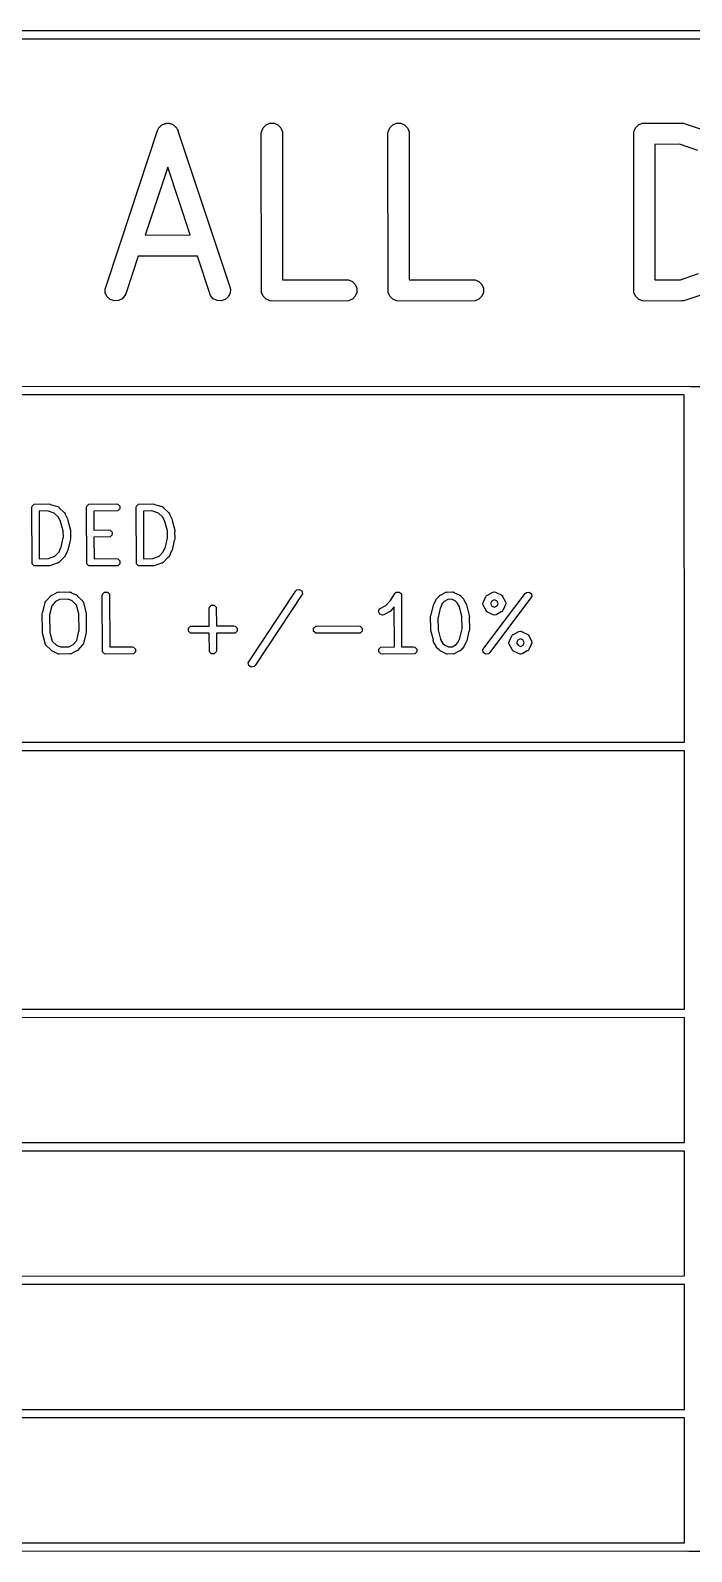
# Model space of a CAD drawing. Extents: x 138 to 258, y -115 to -93.
# Drawn here: x 204.81 to 214.27, y -114.59 to -92.88 of the extents above; entities that cross this region are included whole.
import ezdxf

# ---------------------------------------------------------------- set-up
doc = ezdxf.new("R2010")
doc.units = 0
doc.layers.add('BLACK', color=7, linetype='CONTINUOUS')

msp = doc.modelspace()

# ---------------------------------------------------------------- linework, layer by layer
at = {"layer": 'BLACK', "linetype": 'CONTINUOUS'}
for p, q in [((164.0343, -92.879934), (258.0386, -92.8751)), ((257.975155, -92.99727), (164.117349, -93.002096)), ((206.657123, -94.257565), (206.671557, -94.245046)), ((206.671557, -94.245046), (206.684079, -94.230609)), ((206.684079, -94.230609), (206.693819, -94.225738)), ((206.693819, -94.225738), (206.702045, -94.218605)), ((206.702045, -94.218605), (206.720172, -94.212562)), ((206.720172, -94.212562), (206.737265, -94.204016)), ((206.737265, -94.204016), (206.748124, -94.203244)), ((206.748124, -94.203244), (206.758457, -94.1998)), ((206.758457, -94.1998), (206.777522, -94.201155)), ((206.777522, -94.201155), (206.796579, -94.199801)), ((206.796579, -94.199801), (206.806907, -94.203243)), ((206.806907, -94.203243), (206.817771, -94.204016)), ((206.817771, -94.204016), (206.834865, -94.212563)), ((206.834865, -94.212563), (206.852991, -94.218605)), ((206.852991, -94.218605), (206.861215, -94.225738)), ((206.861215, -94.225738), (206.870957, -94.230609)), ((206.870957, -94.230609), (206.883479, -94.245047)), ((206.883479, -94.245047), (206.897913, -94.257566)), ((208.140936, -94.266335), (208.182983, -94.224288)), ((208.182983, -94.224288), (208.23792, -94.201532)), ((208.23792, -94.201532), (208.297384, -94.201532)), ((208.297384, -94.201532), (208.352321, -94.224288)), ((208.352321, -94.224288), (208.394368, -94.266335)), ((209.950384, -94.266335), (209.992431, -94.224288)), ((209.992431, -94.224288), (210.047368, -94.201532)), ((210.047368, -94.201532), (210.106832, -94.201532)), ((210.106832, -94.201532), (210.161769, -94.224288)), ((210.161769, -94.224288), (210.203816, -94.266335)), ((213.462842, -94.266335), (213.504889, -94.224288)), ((213.504889, -94.224288), (213.559826, -94.201532)), ((213.559826, -94.201532), (214.121748, -94.198604)), ((214.121748, -94.198604), (214.136791, -94.200085)), ((214.136791, -94.200085), (214.140809, -94.1998)), ((214.140809, -94.1998), (214.143822, -94.200777)), ((214.143822, -94.200777), (214.15148, -94.201532)), ((214.15148, -94.201532), (214.170761, -94.209518)), ((214.170761, -94.209518), (214.489256, -94.312862)), ((206.100591, -95.90641), (206.632939, -94.302811)), ((206.632939, -94.302811), (206.645118, -94.275531)), ((206.645118, -94.275531), (206.652253, -94.267303)), ((206.652253, -94.267303), (206.657123, -94.257565)), ((206.897913, -94.257566), (206.902782, -94.267304)), ((206.902782, -94.267304), (206.909917, -94.275531)), ((206.909917, -94.275531), (206.916034, -94.293807)), ((206.916034, -94.293807), (206.924506, -94.310751)), ((206.924506, -94.310751), (206.925261, -94.321375)), ((206.925261, -94.321375), (207.667164, -96.538011)), ((208.115252, -94.351004), (208.11818, -94.321272)), ((208.11818, -96.615936), (208.115252, -94.351004)), ((208.11818, -94.321272), (208.140936, -94.266335)), ((208.394368, -94.266335), (208.417124, -94.321272)), ((208.417124, -94.321272), (208.419858, -96.436245)), ((209.9247, -94.351004), (209.927628, -94.321272)), ((209.927628, -96.615936), (209.9247, -94.351004)), ((209.927628, -94.321272), (209.950384, -94.266335)), ((210.203816, -94.266335), (210.226572, -94.321272)), ((210.226572, -94.321272), (210.229306, -96.436245)), ((213.437158, -94.351004), (213.440086, -94.321272)), ((213.440086, -96.615936), (213.437158, -94.351004)), ((213.440086, -94.321272), (213.462842, -94.266335)), ((214.089627, -94.500798), (213.739264, -94.502623)), ((213.739264, -94.502623), (213.741763, -96.435783)), ((214.355579, -94.587093), (214.089627, -94.500798)), ((206.77658, -94.828364), (206.454868, -95.797462)), ((207.100357, -95.795735), (206.77658, -94.828364)), ((205.881248, -96.567143), (206.095856, -95.920675)), ((206.095856, -95.917843), (206.100591, -95.90641)), ((206.095856, -95.920675), (206.095856, -95.917843)), ((206.454868, -95.797462), (207.100357, -95.795735)), ((206.35454, -96.099682), (206.177031, -96.634397)), ((207.201329, -96.097416), (206.35454, -96.099682)), ((207.390186, -96.661678), (207.201329, -96.097416)), ((214.10445, -96.433894), (214.363243, -96.345326)), ((205.885464, -96.626457), (205.881248, -96.567143)), ((205.912057, -96.679643), (205.885464, -96.626457)), ((206.177031, -96.634397), (206.164852, -96.661677)), ((207.669573, -96.626457), (207.64298, -96.679643)), ((207.667164, -96.538011), (207.673789, -96.567143)), ((207.673789, -96.567143), (207.669573, -96.626457)), ((208.140936, -96.670873), (208.11818, -96.615936)), ((208.419858, -96.436245), (209.332033, -96.433804)), ((209.332033, -96.433804), (209.361765, -96.436732)), ((209.361765, -96.436732), (209.416702, -96.459488)), ((209.416702, -96.459488), (209.458749, -96.501535)), ((209.458749, -96.501535), (209.481505, -96.556472)), ((209.481505, -96.615936), (209.458749, -96.670873)), ((209.481505, -96.556472), (209.481505, -96.615936)), ((209.950384, -96.670873), (209.927628, -96.615936)), ((210.229306, -96.436245), (211.141481, -96.433804)), ((211.141481, -96.433804), (211.171213, -96.436732)), ((211.171213, -96.436732), (211.22615, -96.459488)), ((211.22615, -96.459488), (211.268197, -96.501535)), ((211.268197, -96.501535), (211.290953, -96.556472)), ((211.290953, -96.615936), (211.268197, -96.670873)), ((211.290953, -96.556472), (211.290953, -96.615936)), ((213.462842, -96.670873), (213.440086, -96.615936)), ((213.741763, -96.435783), (214.10445, -96.433894)), ((214.466652, -96.629238), (214.169941, -96.730783)), ((205.956979, -96.718604), (205.912057, -96.679643)), ((206.013391, -96.737408), (205.956979, -96.718604)), ((206.072705, -96.733192), (206.013391, -96.737408)), ((206.125891, -96.706599), (206.072705, -96.733192)), ((206.164852, -96.661677), (206.125891, -96.706599)), ((207.429146, -96.706599), (207.390186, -96.661678)), ((207.482332, -96.733192), (207.429146, -96.706599)), ((207.541646, -96.737408), (207.482332, -96.733192)), ((207.598059, -96.718604), (207.541646, -96.737408)), ((207.64298, -96.679643), (207.598059, -96.718604)), ((208.182983, -96.71292), (208.140936, -96.670873)), ((208.23792, -96.735676), (208.182983, -96.71292)), ((208.267652, -96.738604), (208.23792, -96.735676)), ((209.361765, -96.735676), (208.267652, -96.738604)), ((209.416702, -96.71292), (209.361765, -96.735676)), ((209.458749, -96.670873), (209.416702, -96.71292)), ((209.992431, -96.71292), (209.950384, -96.670873)), ((210.047368, -96.735676), (209.992431, -96.71292)), ((210.0771, -96.738604), (210.047368, -96.735676)), ((211.171213, -96.735676), (210.0771, -96.738604)), ((211.22615, -96.71292), (211.171213, -96.735676)), ((211.268197, -96.670873), (211.22615, -96.71292)), ((213.504889, -96.71292), (213.462842, -96.670873)), ((213.559826, -96.735676), (213.504889, -96.71292)), ((213.589558, -96.738604), (213.559826, -96.735676)), ((214.118835, -96.735846), (213.589558, -96.738604)), ((214.140809, -96.737408), (214.118835, -96.735846)), ((214.148353, -96.735692), (214.140809, -96.737408)), ((214.15148, -96.735676), (214.148353, -96.735692)), ((214.155198, -96.734135), (214.15148, -96.735676)), ((214.169941, -96.730783), (214.155198, -96.734135)), ((192.022846, -97.959923), (214.2236, -97.9551)), ((214.160117, -98.077285), (192.057291, -98.082087)), ((214.161567, -103.037771), (214.160117, -98.077285)), ((214.2236, -97.9551), (214.247846, -97.959923)), ((214.247846, -97.959923), (236.4486, -97.9551)), ((204.835668, -99.6855), (204.839728, -99.665088)), ((204.839728, -99.665088), (204.868596, -99.63622)), ((204.868596, -99.63622), (205.075275, -99.63216)), ((205.075275, -99.63216), (205.095687, -99.63622)), ((205.095687, -99.63622), (205.100488, -99.641021)), ((205.100488, -99.641021), (205.203902, -99.67215)), ((205.203902, -99.67215), (205.206223, -99.673473)), ((205.206223, -99.673473), (205.207448, -99.673473)), ((205.207448, -99.673473), (205.209348, -99.675254)), ((205.209348, -99.675254), (205.221983, -99.682457)), ((205.617988, -99.6855), (205.622048, -99.665088)), ((205.622048, -99.665088), (205.650916, -99.63622)), ((205.650916, -99.63622), (206.043862, -99.63216)), ((206.043862, -99.63216), (206.064274, -99.63622)), ((206.064274, -99.63622), (206.093142, -99.665088)), ((206.093142, -99.665088), (206.093142, -99.705912)), ((206.325801, -99.6855), (206.329861, -99.665088)), ((206.329861, -99.665088), (206.358729, -99.63622)), ((206.358729, -99.63622), (206.565408, -99.63216)), ((206.565408, -99.63216), (206.58582, -99.63622)), ((206.58582, -99.63622), (206.590621, -99.641021)), ((206.590621, -99.641021), (206.694035, -99.67215)), ((206.694035, -99.67215), (206.696356, -99.673473)), ((206.696356, -99.673473), (206.697581, -99.673473)), ((206.697581, -99.673473), (206.699481, -99.675254)), ((206.699481, -99.675254), (206.712116, -99.682457)), ((204.839728, -100.488232), (204.835668, -99.6855)), ((205.057406, -99.735531), (204.938656, -99.737864)), ((204.938656, -99.737864), (204.942091, -100.417096)), ((205.058408, -99.736103), (205.057406, -99.735531)), ((205.154028, -99.764885), (205.058408, -99.736103)), ((205.213772, -99.820894), (205.154028, -99.764885)), ((205.213833, -99.821114), (205.213772, -99.820894)), ((205.246877, -99.881205), (205.213833, -99.821114)), ((205.221983, -99.682457), (205.226352, -99.691195)), ((205.226352, -99.691195), (205.299259, -99.759543)), ((205.247048, -99.884704), (205.246877, -99.881205)), ((205.283443, -100.017083), (205.247048, -99.884704)), ((205.299259, -99.759543), (205.310822, -99.776847)), ((205.310822, -99.776847), (205.310822, -99.783025)), ((205.310822, -99.783025), (205.346504, -99.847913)), ((205.346504, -99.847913), (205.352001, -99.867986)), ((205.352001, -99.867986), (205.350544, -99.872354)), ((205.350544, -99.872354), (205.387795, -100.007843)), ((205.622048, -100.488232), (205.617988, -99.6855)), ((206.064274, -99.73478), (205.720978, -99.738327)), ((205.720978, -99.738327), (205.72234, -100.007721)), ((206.093142, -99.705912), (206.064274, -99.73478)), ((206.329861, -100.488232), (206.325801, -99.6855)), ((206.547539, -99.735531), (206.428789, -99.737864)), ((206.428789, -99.737864), (206.432224, -100.417096)), ((206.548541, -99.736103), (206.547539, -99.735531)), ((206.644161, -99.764885), (206.548541, -99.736103)), ((206.703905, -99.820894), (206.644161, -99.764885)), ((206.703966, -99.821114), (206.703905, -99.820894)), ((206.73701, -99.881205), (206.703966, -99.821114)), ((206.712116, -99.682457), (206.716485, -99.691195)), ((206.716485, -99.691195), (206.789392, -99.759543)), ((206.737181, -99.884704), (206.73701, -99.881205)), ((206.773576, -100.017083), (206.737181, -99.884704)), ((206.789392, -99.759543), (206.800955, -99.776847)), ((206.800955, -99.776847), (206.800955, -99.783025)), ((206.800955, -99.783025), (206.836637, -99.847913)), ((206.836637, -99.847913), (206.842134, -99.867986)), ((206.842134, -99.867986), (206.840677, -99.872354)), ((206.840677, -99.872354), (206.877928, -100.007843)), ((205.282708, -100.02078), (205.283443, -100.017083)), ((205.285655, -100.116735), (205.282708, -100.02078)), ((205.388807, -100.02863), (205.386323, -100.032769)), ((205.386323, -100.032769), (205.389388, -100.13254)), ((205.387795, -100.007843), (205.388807, -100.02863)), ((205.72234, -100.007721), (205.932102, -100.004693)), ((205.952514, -100.107313), (205.722861, -100.110628)), ((205.722861, -100.110628), (205.724414, -100.41778)), ((205.932102, -100.004693), (205.952514, -100.008753)), ((205.952514, -100.008753), (205.981382, -100.037621)), ((205.981382, -100.078445), (205.952514, -100.107313)), ((205.981382, -100.037621), (205.981382, -100.078445)), ((206.772841, -100.02078), (206.773576, -100.017083)), ((206.775788, -100.116735), (206.772841, -100.02078)), ((206.87894, -100.02863), (206.876456, -100.032769)), ((206.876456, -100.032769), (206.879521, -100.13254)), ((206.877928, -100.007843), (206.87894, -100.02863)), ((205.163907, -100.382256), (205.223535, -100.318651)), ((205.223535, -100.318651), (205.251086, -100.257699)), ((205.251086, -100.257699), (205.254037, -100.253895)), ((205.254037, -100.253895), (205.284301, -100.119603)), ((205.284301, -100.119603), (205.285655, -100.116735)), ((205.338502, -100.315198), (205.310822, -100.376438)), ((205.341653, -100.313308), (205.338502, -100.315198)), ((205.350542, -100.29449), (205.341653, -100.313308)), ((205.381597, -100.156682), (205.350542, -100.29449)), ((205.385328, -100.152952), (205.381597, -100.156682)), ((205.389388, -100.13254), (205.385328, -100.152952)), ((206.65404, -100.382256), (206.713668, -100.318651)), ((206.713668, -100.318651), (206.741219, -100.257699)), ((206.741219, -100.257699), (206.74417, -100.253895)), ((206.74417, -100.253895), (206.774434, -100.119603)), ((206.774434, -100.119603), (206.775788, -100.116735)), ((206.828635, -100.315198), (206.800955, -100.376438)), ((206.831786, -100.313308), (206.828635, -100.315198)), ((206.840675, -100.29449), (206.831786, -100.313308)), ((206.87173, -100.156682), (206.840675, -100.29449)), ((206.875461, -100.152952), (206.87173, -100.156682)), ((206.879521, -100.13254), (206.875461, -100.152952)), ((204.868596, -100.5171), (204.839728, -100.488232)), ((204.889008, -100.52116), (204.868596, -100.5171)), ((205.064853, -100.517705), (204.889008, -100.52116)), ((204.942091, -100.417096), (205.075275, -100.41448)), ((205.071494, -100.521026), (205.064853, -100.517705)), ((205.092142, -100.518423), (205.071494, -100.521026)), ((205.075275, -100.41448), (205.075704, -100.414565)), ((205.075704, -100.414565), (205.163907, -100.382256)), ((205.197456, -100.479847), (205.092142, -100.518423)), ((205.207448, -100.479847), (205.197456, -100.479847)), ((205.219569, -100.471747), (205.207448, -100.479847)), ((205.221983, -100.470863), (205.219569, -100.471747)), ((205.22253, -100.469768), (205.221983, -100.470863)), ((205.224752, -100.468284), (205.22253, -100.469768)), ((205.290223, -100.398445), (205.224752, -100.468284)), ((205.296491, -100.396356), (205.290223, -100.398445)), ((205.309251, -100.379914), (205.296491, -100.396356)), ((205.310791, -100.376505), (205.309251, -100.379914)), ((205.310822, -100.376473), (205.310791, -100.376505)), ((205.310822, -100.376438), (205.310822, -100.376473)), ((205.650916, -100.5171), (205.622048, -100.488232)), ((205.671328, -100.52116), (205.650916, -100.5171)), ((206.064274, -100.5171), (205.671328, -100.52116)), ((205.724414, -100.41778), (206.043862, -100.41448)), ((206.043862, -100.41448), (206.064274, -100.41854)), ((206.064274, -100.41854), (206.093142, -100.447408)), ((206.093142, -100.488232), (206.064274, -100.5171)), ((206.093142, -100.447408), (206.093142, -100.488232)), ((206.358729, -100.5171), (206.329861, -100.488232)), ((206.379141, -100.52116), (206.358729, -100.5171)), ((206.554986, -100.517705), (206.379141, -100.52116)), ((206.432224, -100.417096), (206.565408, -100.41448)), ((206.561627, -100.521026), (206.554986, -100.517705)), ((206.582275, -100.518423), (206.561627, -100.521026)), ((206.565408, -100.41448), (206.565837, -100.414565)), ((206.565837, -100.414565), (206.65404, -100.382256)), ((206.687589, -100.479847), (206.582275, -100.518423)), ((206.697581, -100.479847), (206.687589, -100.479847)), ((206.709702, -100.471747), (206.697581, -100.479847)), ((206.712116, -100.470863), (206.709702, -100.471747)), ((206.712663, -100.469768), (206.712116, -100.470863)), ((206.714885, -100.468284), (206.712663, -100.469768)), ((206.780356, -100.398445), (206.714885, -100.468284)), ((206.786624, -100.396356), (206.780356, -100.398445)), ((206.799384, -100.379914), (206.786624, -100.396356)), ((206.800924, -100.376505), (206.799384, -100.379914)), ((206.800955, -100.376473), (206.800924, -100.376505)), ((206.800955, -100.376438), (206.800955, -100.376473)), ((205.042039, -101.019221), (205.112064, -100.944527)), ((205.112064, -100.944527), (205.129368, -100.932964)), ((205.129368, -100.932964), (205.135546, -100.932964)), ((205.135546, -100.932964), (205.200434, -100.897282)), ((205.200434, -100.897282), (205.20301, -100.896576)), ((205.20301, -100.896576), (205.203876, -100.895711)), ((205.203876, -100.895711), (205.20639, -100.89565)), ((205.20639, -100.89565), (205.220507, -100.891785)), ((205.220507, -100.891785), (205.230378, -100.895075)), ((205.230378, -100.895075), (205.373301, -100.891651)), ((205.373301, -100.891651), (205.37592, -100.892172)), ((205.37592, -100.892172), (205.377082, -100.891785)), ((205.377082, -100.891785), (205.379523, -100.892888)), ((205.379523, -100.892888), (205.393713, -100.895711)), ((205.393713, -100.895711), (205.400266, -100.902264)), ((205.400266, -100.902264), (205.468186, -100.932964)), ((205.468186, -100.932964), (205.468221, -100.932964)), ((205.468221, -100.932964), (205.468253, -100.932994)), ((205.468253, -100.932994), (205.471662, -100.934535)), ((205.471662, -100.934535), (205.488103, -100.947295)), ((205.488103, -100.947295), (205.490191, -100.953561)), ((205.490191, -100.953561), (205.560031, -101.019034)), ((205.841507, -100.944991), (205.845567, -100.924579)), ((205.845567, -101.747723), (205.841507, -100.944991)), ((205.845567, -100.924579), (205.874435, -100.895711)), ((205.874435, -100.895711), (205.915259, -100.895711)), ((205.915259, -100.895711), (205.944127, -100.924579)), ((205.944127, -100.924579), (205.947933, -101.677271)), ((207.928708, -101.903226), (208.607212, -100.87815)), ((208.70392, -100.91809), (208.025416, -101.943166)), ((208.607212, -100.87815), (208.621913, -100.863419)), ((208.621913, -100.863419), (208.661946, -100.855412)), ((208.661946, -100.855412), (208.695913, -100.878057)), ((208.695913, -100.878057), (208.70392, -100.91809)), ((209.95951, -101.016018), (210.02284, -100.915403)), ((210.02284, -100.915403), (210.03754, -100.900671)), ((210.03754, -100.900671), (210.042926, -100.899593)), ((210.042926, -100.899593), (210.046809, -100.895711)), ((210.046809, -100.895711), (210.062342, -100.895711)), ((210.062342, -100.895711), (210.077573, -100.892665)), ((210.077573, -100.892665), (210.082142, -100.895711)), ((210.082142, -100.895711), (210.087633, -100.895711)), ((210.087633, -100.895711), (210.098614, -100.906692)), ((210.098614, -100.906692), (210.111541, -100.91531)), ((210.111541, -100.91531), (210.112618, -100.920696)), ((210.112618, -100.920696), (210.116501, -100.924579)), ((210.116501, -100.924579), (210.116581, -100.940514)), ((210.116581, -100.940514), (210.119547, -100.955343)), ((210.119547, -100.955343), (210.116679, -100.959898)), ((210.116679, -100.959898), (210.120298, -101.675451)), ((210.615567, -100.995643), (210.628327, -100.979202)), ((210.628327, -100.979202), (210.633255, -100.977559)), ((210.633255, -100.977559), (210.660171, -100.947477)), ((210.660171, -100.947477), (210.660232, -100.947295)), ((210.660232, -100.947295), (210.660433, -100.947184)), ((210.660433, -100.947184), (210.66281, -100.944528)), ((210.66281, -100.944528), (210.680114, -100.932965)), ((210.680114, -100.932965), (210.686291, -100.932964)), ((210.686291, -100.932964), (210.751181, -100.897282)), ((210.751181, -100.897282), (210.753757, -100.896576)), ((210.753757, -100.896576), (210.754623, -100.895711)), ((210.754623, -100.895711), (210.757342, -100.895594)), ((210.757342, -100.895594), (210.771254, -100.891785)), ((210.771254, -100.891785), (210.7798, -100.894634)), ((210.7798, -100.894634), (210.849541, -100.891651)), ((210.849541, -100.891651), (210.85216, -100.892172)), ((210.85216, -100.892172), (210.853322, -100.891785)), ((210.853322, -100.891785), (210.855763, -100.892888)), ((210.855763, -100.892888), (210.869953, -100.895711)), ((210.869953, -100.895711), (210.876506, -100.902264)), ((210.876506, -100.902264), (210.944428, -100.932964)), ((210.944428, -100.932964), (210.944461, -100.932965)), ((210.944461, -100.932965), (210.944494, -100.932994)), ((210.944494, -100.932994), (210.947902, -100.934535)), ((210.947902, -100.934535), (210.964343, -100.947295)), ((210.964343, -100.947295), (210.965986, -100.952225)), ((210.965986, -100.952225), (210.996068, -100.979141)), ((210.996068, -100.979141), (210.996249, -100.979202)), ((210.996249, -100.979202), (210.996358, -100.979401)), ((210.996358, -100.979401), (210.999018, -100.981781)), ((210.999018, -100.981781), (211.010581, -100.999086)), ((211.282266, -101.713682), (211.88746, -100.912665)), ((211.29506, -101.021041), (211.323379, -100.95839)), ((211.323379, -100.95839), (211.32989, -100.95)), ((211.32989, -100.95), (211.330792, -100.947295)), ((211.330792, -100.947295), (211.332881, -100.946145)), ((211.332881, -100.946145), (211.336139, -100.941949)), ((211.336139, -100.941949), (211.347248, -100.938245)), ((211.347248, -100.938245), (211.421741, -100.897282)), ((211.981457, -100.95862), (211.376263, -101.759637)), ((211.421741, -100.897282), (211.441814, -100.891785)), ((211.441814, -100.891785), (211.445594, -100.893045)), ((211.445594, -100.893045), (211.449376, -100.891785)), ((211.449376, -100.891785), (211.470624, -100.901389)), ((211.470624, -100.901389), (211.480544, -100.904696)), ((211.480544, -100.904696), (211.481304, -100.906216)), ((211.481304, -100.906216), (211.543956, -100.934535)), ((211.543956, -100.934535), (211.552345, -100.941046)), ((211.552345, -100.941046), (211.555051, -100.941948)), ((211.555051, -100.941948), (211.5562, -100.944037)), ((211.5562, -100.944037), (211.560397, -100.947295)), ((211.560397, -100.947295), (211.5641, -100.958404)), ((211.5641, -100.958404), (211.605064, -101.032897)), ((211.88746, -100.912665), (211.90306, -100.898889)), ((211.90306, -100.898889), (211.943517, -100.893422)), ((211.943517, -100.893422), (211.97599, -100.918163)), ((211.97599, -100.918163), (211.981457, -100.95862)), ((204.984681, -101.205764), (204.988741, -101.185352)), ((204.988741, -101.185352), (204.992471, -101.181621)), ((204.992471, -101.181621), (205.023527, -101.043814)), ((205.023527, -101.043814), (205.025994, -101.038591)), ((205.025994, -101.036338), (205.028139, -101.034049)), ((205.025994, -101.038591), (205.025994, -101.036338)), ((205.028139, -101.034049), (205.032416, -101.024996)), ((205.032416, -101.024996), (205.042039, -101.019221)), ((205.119274, -101.087764), (205.089768, -101.218701)), ((205.173415, -101.030013), (205.119274, -101.087764)), ((205.173635, -101.029953), (205.173415, -101.030013)), ((205.231451, -100.998159), (205.173635, -101.029953)), ((205.354976, -100.995199), (205.231451, -100.998159)), ((205.410399, -101.02025), (205.354976, -100.995199)), ((205.473147, -101.079074), (205.410399, -101.02025)), ((205.506963, -101.202067), (205.473147, -101.079074)), ((205.560031, -101.019034), (205.56324, -101.023837)), ((205.56324, -101.023837), (205.565172, -101.024996)), ((205.565172, -101.024996), (205.56598, -101.027937)), ((205.56598, -101.027937), (205.571594, -101.036338)), ((205.571594, -101.036338), (205.571593, -101.048352)), ((205.571593, -101.048352), (205.611315, -101.192827)), ((205.611315, -101.192827), (205.612327, -101.213614)), ((207.368894, -101.131258), (207.372954, -101.110846)), ((207.37052, -101.378247), (207.368894, -101.131258)), ((207.372954, -101.110846), (207.401822, -101.081978)), ((207.401822, -101.081978), (207.442646, -101.081978)), ((207.442646, -101.081978), (207.471514, -101.110846)), ((207.471514, -101.110846), (207.47327, -101.37757)), ((209.790495, -101.172292), (209.803405, -101.133562)), ((209.808752, -101.208807), (209.790495, -101.172292)), ((209.803405, -101.133562), (209.894354, -101.083549)), ((209.932442, -101.180538), (209.867555, -101.21622)), ((209.894354, -101.083549), (209.894574, -101.083488)), ((209.894574, -101.083488), (209.954997, -101.019034)), ((209.938621, -101.180538), (209.932442, -101.180538)), ((209.955925, -101.168975), (209.938621, -101.180538)), ((209.954997, -101.019034), (209.95951, -101.016018)), ((210.014696, -101.106282), (209.955925, -101.168975)), ((210.017579, -101.676343), (210.014696, -101.106282)), ((210.543218, -101.218875), (210.574274, -101.081067)), ((210.574274, -101.081067), (210.583163, -101.062249)), ((210.583163, -101.062249), (210.586314, -101.060358)), ((210.586314, -101.060358), (210.613995, -100.99912)), ((210.613995, -100.999086), (210.614026, -100.99905)), ((210.613995, -100.99912), (210.613995, -100.999086)), ((210.614026, -100.99905), (210.615567, -100.995643)), ((210.670778, -101.12166), (210.640515, -101.255955)), ((210.673729, -101.117859), (210.670778, -101.12166)), ((210.701293, -101.056879), (210.673729, -101.117859)), ((210.726356, -101.028867), (210.701293, -101.056879)), ((210.782464, -100.998013), (210.726356, -101.028867)), ((210.832689, -100.995864), (210.782464, -100.998013)), ((210.886667, -101.020263), (210.832689, -100.995864)), ((210.914677, -101.045325), (210.886667, -101.020263)), ((210.946637, -101.103442), (210.914677, -101.045325)), ((210.946808, -101.106941), (210.946637, -101.103442)), ((210.983203, -101.239321), (210.946808, -101.106941)), ((211.010581, -100.999086), (211.01058, -101.005262)), ((211.01058, -101.005262), (211.046264, -101.070149)), ((211.046264, -101.070149), (211.051761, -101.090222)), ((211.051761, -101.090222), (211.050304, -101.09459)), ((211.050304, -101.09459), (211.087555, -101.230081)), ((211.280629, -101.05297), (211.29023, -101.031728)), ((211.281889, -101.056751), (211.280629, -101.05297)), ((211.280629, -101.060532), (211.281889, -101.056751)), ((211.286126, -101.080605), (211.280629, -101.060532)), ((211.327087, -101.155092), (211.286126, -101.080605)), ((211.29023, -101.031728), (211.293539, -101.021802)), ((211.293539, -101.021802), (211.29506, -101.021041)), ((211.330792, -101.166207), (211.327087, -101.155092)), ((211.334991, -101.169465), (211.330792, -101.166207)), ((211.336139, -101.171553), (211.334991, -101.169465)), ((211.338841, -101.172453), (211.336139, -101.171553)), ((211.347234, -101.178967), (211.338841, -101.172453)), ((211.409885, -101.207285), (211.347234, -101.178967)), ((211.407579, -101.023003), (211.391701, -101.058131)), ((211.391701, -101.058131), (211.411847, -101.094766)), ((211.444214, -101.002857), (211.407579, -101.023003)), ((211.411847, -101.094766), (211.446975, -101.110644)), ((211.479342, -101.018735), (211.444214, -101.002857)), ((211.446975, -101.110644), (211.48361, -101.090498)), ((211.543936, -101.175258), (211.469449, -101.21622)), ((211.499488, -101.05537), (211.479342, -101.018735)), ((211.48361, -101.090498), (211.499488, -101.05537)), ((211.555051, -101.171554), (211.543936, -101.175258)), ((211.558309, -101.167354), (211.555051, -101.171554)), ((211.560397, -101.166207), (211.558309, -101.167354)), ((211.561297, -101.163504), (211.560397, -101.166207)), ((211.567811, -101.155112), (211.561297, -101.163504)), ((211.596129, -101.09246), (211.567811, -101.155112)), ((211.59765, -101.0917), (211.596129, -101.09246)), ((211.600956, -101.08178), (211.59765, -101.0917)), ((211.610561, -101.060532), (211.600956, -101.08178)), ((211.605064, -101.032897), (211.610561, -101.05297)), ((211.610561, -101.05297), (211.6093, -101.056751)), ((211.6093, -101.056751), (211.610561, -101.060532)), ((204.98826, -101.453689), (204.984681, -101.205764)), ((205.089768, -101.218701), (205.087841, -101.222779)), ((205.087841, -101.222779), (205.091361, -101.466538)), ((205.506228, -101.205764), (205.506963, -101.202067)), ((205.509747, -101.449522), (205.506228, -101.205764)), ((205.612327, -101.213614), (205.609328, -101.218612)), ((205.609328, -101.218612), (205.612908, -101.466538)), ((207.074927, -101.408872), (207.103795, -101.380004)), ((207.074927, -101.449696), (207.074927, -101.408872)), ((207.103795, -101.380004), (207.37052, -101.378247)), ((207.47327, -101.37757), (207.720261, -101.375944)), ((207.720261, -101.375944), (207.740673, -101.380004)), ((207.740673, -101.380004), (207.769541, -101.408872)), ((207.769541, -101.408872), (207.769541, -101.449696)), ((208.863087, -101.408872), (208.891955, -101.380004)), ((208.863087, -101.449696), (208.863087, -101.408872)), ((208.891955, -101.380004), (209.508421, -101.375944)), ((209.508421, -101.375944), (209.528833, -101.380004)), ((209.528833, -101.380004), (209.557701, -101.408872)), ((209.557701, -101.408872), (209.557701, -101.449696)), ((209.847482, -101.221717), (209.808752, -101.208807)), ((209.867555, -101.21622), (209.847482, -101.221717)), ((210.535428, -101.243018), (210.539488, -101.222606)), ((210.53884, -101.416714), (210.535428, -101.243018)), ((210.536009, -101.421433), (210.53884, -101.416714)), ((210.539488, -101.222606), (210.543218, -101.218875)), ((210.640515, -101.255955), (210.638775, -101.259637)), ((210.638775, -101.259637), (210.642108, -101.429284)), ((210.953797, -101.550641), (210.984061, -101.416347)), ((210.982468, -101.243018), (210.983203, -101.239321)), ((210.9858, -101.412664), (210.982468, -101.243018)), ((210.984061, -101.416347), (210.9858, -101.412664)), ((211.088567, -101.250869), (211.085735, -101.255587)), ((211.085735, -101.255587), (211.089148, -101.429284)), ((211.087555, -101.230081), (211.088567, -101.250869)), ((211.410646, -101.208807), (211.409885, -101.207285)), ((211.420572, -101.212115), (211.410646, -101.208807)), ((211.441814, -101.221717), (211.420572, -101.212115)), ((211.445594, -101.220456), (211.441814, -101.221717)), ((211.449376, -101.221717), (211.445594, -101.220456)), ((211.469449, -101.21622), (211.449376, -101.221717)), ((204.985262, -101.458688), (204.98826, -101.453689)), ((204.986274, -101.479475), (204.985262, -101.458688)), ((205.025994, -101.623947), (204.986274, -101.479475)), ((205.025994, -101.635964), (205.025994, -101.623947)), ((205.091361, -101.466538), (205.090625, -101.470234)), ((205.090625, -101.470234), (205.124439, -101.593226)), ((205.124439, -101.593226), (205.187189, -101.652051)), ((205.424174, -101.642288), (205.478313, -101.584536)), ((205.478313, -101.584536), (205.507821, -101.453601)), ((205.507821, -101.453601), (205.509747, -101.449522)), ((205.574061, -101.628488), (205.571593, -101.63371)), ((205.571593, -101.63371), (205.571594, -101.635964)), ((205.605117, -101.49068), (205.574061, -101.628488)), ((205.608848, -101.48695), (205.605117, -101.49068)), ((205.612908, -101.466538), (205.608848, -101.48695)), ((207.103795, -101.478564), (207.074927, -101.449696)), ((207.124207, -101.482624), (207.103795, -101.478564)), ((207.371197, -101.480997), (207.124207, -101.482624)), ((207.372954, -101.747723), (207.371197, -101.480997)), ((207.740673, -101.478564), (207.473947, -101.48032)), ((207.473947, -101.48032), (207.475574, -101.727311)), ((207.769541, -101.449696), (207.740673, -101.478564)), ((208.891955, -101.478564), (208.863087, -101.449696)), ((208.912367, -101.482624), (208.891955, -101.478564)), ((209.528833, -101.478564), (208.912367, -101.482624)), ((209.557701, -101.449696), (209.528833, -101.478564)), ((210.537021, -101.442221), (210.536009, -101.421433)), ((210.574271, -101.577711), (210.537021, -101.442221)), ((210.572815, -101.58208), (210.574271, -101.577711)), ((210.578313, -101.602153), (210.572815, -101.58208)), ((210.613995, -101.667038), (210.578313, -101.602153)), ((210.642108, -101.429284), (210.641372, -101.43298)), ((210.641372, -101.43298), (210.677768, -101.565361)), ((210.677768, -101.565361), (210.677938, -101.568858)), ((210.677938, -101.568858), (210.7099, -101.626979)), ((210.7099, -101.626979), (210.737906, -101.652037)), ((210.89822, -101.643434), (210.923281, -101.615424)), ((210.923281, -101.615424), (210.950847, -101.554443)), ((210.950847, -101.554443), (210.953797, -101.550641)), ((211.038261, -101.611943), (211.01058, -101.673181)), ((211.041413, -101.610053), (211.038261, -101.611943)), ((211.050302, -101.591235), (211.041413, -101.610053)), ((211.081357, -101.453426), (211.050302, -101.591235)), ((211.085088, -101.449696), (211.081357, -101.453426)), ((211.089148, -101.429284), (211.085088, -101.449696)), ((211.653162, -101.611769), (211.662763, -101.590527)), ((211.654422, -101.615551), (211.653162, -101.611769)), ((211.653162, -101.619333), (211.654422, -101.615551)), ((211.658659, -101.639406), (211.653162, -101.619333)), ((211.662763, -101.590527), (211.666072, -101.580602)), ((211.666072, -101.580602), (211.667594, -101.57984)), ((211.667594, -101.57984), (211.695914, -101.517189)), ((211.695914, -101.517189), (211.702424, -101.5088)), ((211.702424, -101.5088), (211.703326, -101.506095)), ((211.703326, -101.506095), (211.705416, -101.504945)), ((211.705416, -101.504945), (211.708674, -101.500748)), ((211.708674, -101.500748), (211.719783, -101.497044)), ((211.719783, -101.497044), (211.794273, -101.456082)), ((211.780113, -101.581803), (211.764235, -101.616931)), ((211.764235, -101.616931), (211.784381, -101.653565)), ((211.816747, -101.561658), (211.780113, -101.581803)), ((211.794273, -101.456082), (211.814346, -101.450585)), ((211.814346, -101.450585), (211.818127, -101.451845)), ((211.851875, -101.577535), (211.816747, -101.561658)), ((211.818127, -101.451845), (211.821909, -101.450585)), ((211.821909, -101.450585), (211.843151, -101.460186)), ((211.843151, -101.460186), (211.853077, -101.463495)), ((211.872021, -101.61417), (211.851875, -101.577535)), ((211.853077, -101.463495), (211.853837, -101.465016)), ((211.853837, -101.465016), (211.916489, -101.493335)), ((211.856143, -101.649298), (211.872021, -101.61417)), ((211.916489, -101.493335), (211.924878, -101.499846)), ((211.924878, -101.499846), (211.927584, -101.500748)), ((211.927584, -101.500748), (211.928733, -101.502837)), ((211.928733, -101.502837), (211.93293, -101.506095)), ((211.93293, -101.506095), (211.936633, -101.517204)), ((211.936633, -101.517204), (211.977597, -101.591697)), ((211.983094, -101.619332), (211.973489, -101.64058)), ((211.977597, -101.591697), (211.983094, -101.61177)), ((211.983094, -101.61177), (211.981833, -101.615551)), ((211.981833, -101.615551), (211.983094, -101.619332)), ((205.031607, -101.644364), (205.025994, -101.635964)), ((205.032416, -101.647306), (205.031607, -101.644364)), ((205.034347, -101.648464), (205.032416, -101.647306)), ((205.037557, -101.653268), (205.034347, -101.648464)), ((205.107395, -101.718739), (205.037557, -101.653268)), ((205.109485, -101.725007), (205.107395, -101.718739)), ((205.125927, -101.737767), (205.109485, -101.725007)), ((205.129335, -101.739307), (205.125927, -101.737767)), ((205.129368, -101.739338), (205.129335, -101.739307)), ((205.129403, -101.739338), (205.129368, -101.739338)), ((205.197322, -101.770037), (205.129403, -101.739338)), ((205.187189, -101.652051), (205.242612, -101.677102)), ((205.203876, -101.776591), (205.197322, -101.770037)), ((205.218065, -101.779413), (205.203876, -101.776591)), ((205.220507, -101.780517), (205.218065, -101.779413)), ((205.221668, -101.780129), (205.220507, -101.780517)), ((205.224288, -101.780651), (205.221668, -101.780129)), ((205.367209, -101.777226), (205.224288, -101.780651)), ((205.242612, -101.677102), (205.366136, -101.674142)), ((205.366136, -101.674142), (205.423954, -101.642349)), ((205.377082, -101.780517), (205.367209, -101.777226)), ((205.391198, -101.776651), (205.377082, -101.780517)), ((205.393713, -101.776591), (205.391198, -101.776651)), ((205.394578, -101.775725), (205.393713, -101.776591)), ((205.397155, -101.77502), (205.394578, -101.775725)), ((205.462042, -101.739338), (205.397155, -101.77502)), ((205.423954, -101.642349), (205.424174, -101.642288)), ((205.468221, -101.739338), (205.462042, -101.739338)), ((205.485525, -101.727775), (205.468221, -101.739338)), ((205.555548, -101.653079), (205.485525, -101.727775)), ((205.565172, -101.647306), (205.555548, -101.653079)), ((205.569448, -101.638252), (205.565172, -101.647306)), ((205.571594, -101.635964), (205.569448, -101.638252)), ((205.874435, -101.776591), (205.845567, -101.747723)), ((205.894847, -101.780651), (205.874435, -101.776591)), ((206.287793, -101.776591), (205.894847, -101.780651)), ((205.947933, -101.677271), (206.267381, -101.673971)), ((206.267381, -101.673971), (206.287793, -101.678031)), ((206.287793, -101.678031), (206.316661, -101.706899)), ((206.316661, -101.747723), (206.287793, -101.776591)), ((206.316661, -101.706899), (206.316661, -101.747723)), ((207.401822, -101.776591), (207.372954, -101.747723)), ((207.442646, -101.776591), (207.401822, -101.776591)), ((207.471514, -101.747723), (207.442646, -101.776591)), ((207.475574, -101.727311), (207.471514, -101.747723)), ((209.794421, -101.706899), (209.823289, -101.678031)), ((209.794421, -101.747723), (209.794421, -101.706899)), ((209.823289, -101.776591), (209.794421, -101.747723)), ((209.823289, -101.678031), (210.017579, -101.676343)), ((209.843701, -101.780651), (209.823289, -101.776591)), ((210.311153, -101.776591), (209.843701, -101.780651)), ((210.120298, -101.675451), (210.290741, -101.673971)), ((210.290741, -101.673971), (210.311153, -101.678031)), ((210.311153, -101.678031), (210.340021, -101.706899)), ((210.340021, -101.747723), (210.311153, -101.776591)), ((210.340021, -101.706899), (210.340021, -101.747723)), ((210.613995, -101.673216), (210.613995, -101.667038)), ((210.625557, -101.690521), (210.613995, -101.673216)), ((210.628218, -101.692902), (210.625557, -101.690521)), ((210.628327, -101.6931), (210.628218, -101.692902)), ((210.628505, -101.693159), (210.628327, -101.6931)), ((210.658588, -101.720076), (210.628505, -101.693159)), ((210.660232, -101.725007), (210.658588, -101.720076)), ((210.676674, -101.737767), (210.660232, -101.725007)), ((210.680079, -101.739306), (210.676674, -101.737767)), ((210.680114, -101.739337), (210.680079, -101.739306)), ((210.680147, -101.739337), (210.680114, -101.739337)), ((210.748069, -101.770037), (210.680147, -101.739337)), ((210.737906, -101.652037), (210.791886, -101.676437)), ((210.754623, -101.776591), (210.748069, -101.770037)), ((210.768812, -101.779413), (210.754623, -101.776591)), ((210.771254, -101.780517), (210.768812, -101.779413)), ((210.772415, -101.780129), (210.771254, -101.780517)), ((210.775035, -101.780651), (210.772415, -101.780129)), ((210.844774, -101.777667), (210.775035, -101.780651)), ((210.791886, -101.676437), (210.842111, -101.674288)), ((210.842111, -101.674288), (210.89822, -101.643434)), ((210.853322, -101.780517), (210.844774, -101.777667)), ((210.867233, -101.776707), (210.853322, -101.780517)), ((210.869953, -101.776591), (210.867233, -101.776707)), ((210.870818, -101.775725), (210.869953, -101.776591)), ((210.873395, -101.77502), (210.870818, -101.775725)), ((210.938283, -101.739337), (210.873395, -101.77502)), ((210.944461, -101.739337), (210.938283, -101.739337)), ((210.961766, -101.727775), (210.944461, -101.739337)), ((210.964145, -101.725115), (210.961766, -101.727775)), ((210.964343, -101.725007), (210.964145, -101.725115)), ((210.964402, -101.724828), (210.964343, -101.725007)), ((210.99132, -101.694742), (210.964402, -101.724828)), ((210.996249, -101.6931), (210.99132, -101.694742)), ((211.009009, -101.676659), (210.996249, -101.6931)), ((211.010549, -101.673251), (211.009009, -101.676659)), ((211.010581, -101.673216), (211.010549, -101.673251)), ((211.01058, -101.673181), (211.010581, -101.673216)), ((211.287733, -101.754139), (211.282266, -101.713682)), ((211.320206, -101.77888), (211.287733, -101.754139)), ((211.360663, -101.773413), (211.320206, -101.77888)), ((211.376263, -101.759637), (211.360663, -101.773413)), ((211.699621, -101.713892), (211.658659, -101.639406)), ((211.703326, -101.725007), (211.699621, -101.713892)), ((211.707525, -101.728266), (211.703326, -101.725007)), ((211.708674, -101.730354), (211.707525, -101.728266)), ((211.711376, -101.731254), (211.708674, -101.730354)), ((211.719768, -101.737767), (211.711376, -101.731254)), ((211.782418, -101.766085), (211.719768, -101.737767)), ((211.783179, -101.767607), (211.782418, -101.766085)), ((211.793103, -101.770915), (211.783179, -101.767607)), ((211.784381, -101.653565), (211.819508, -101.669443)), ((211.814346, -101.780517), (211.793103, -101.770915)), ((211.818127, -101.779256), (211.814346, -101.780517)), ((211.821909, -101.780517), (211.818127, -101.779256)), ((211.819508, -101.669443), (211.856143, -101.649298)), ((211.841982, -101.77502), (211.821909, -101.780517)), ((211.916469, -101.734058), (211.841982, -101.77502)), ((211.927584, -101.730354), (211.916469, -101.734058)), ((211.930842, -101.726154), (211.927584, -101.730354)), ((211.93293, -101.725007), (211.930842, -101.726154)), ((211.93383, -101.722304), (211.93293, -101.725007)), ((211.940344, -101.713912), (211.93383, -101.722304)), ((211.968662, -101.65126), (211.940344, -101.713912)), ((211.970183, -101.6505), (211.968662, -101.65126)), ((211.973489, -101.64058), (211.970183, -101.6505)), ((207.936715, -101.943259), (207.928708, -101.903226)), ((207.970682, -101.965904), (207.936715, -101.943259)), ((208.010715, -101.957897), (207.970682, -101.965904)), ((208.025416, -101.943166), (208.010715, -101.957897)), ((192.05874, -103.039116), (214.161567, -103.037771)), ((214.161603, -103.159938), (192.058776, -103.161284)), ((214.162681, -106.847356), (214.161603, -103.159938)), ((192.059854, -106.848492), (214.162681, -106.847356)), ((214.162716, -106.969523), (192.05989, -106.97066)), ((214.163238, -108.752356), (214.162716, -106.969523)), ((192.060411, -108.753492), (214.163238, -108.752356)), ((214.163273, -108.874523), (192.060447, -108.87566)), ((214.163795, -110.657356), (214.163273, -108.874523)), ((192.060968, -110.658492), (214.163795, -110.657356)), ((214.16383, -110.779523), (192.061004, -110.78066)), ((214.164352, -112.562356), (214.16383, -110.779523)), ((192.061525, -112.563492), (214.164352, -112.562356)), ((214.164387, -112.684523), (192.061561, -112.685659)), ((214.164908, -114.465112), (214.164387, -112.684523)), ((214.199353, -114.587276), (191.9986, -114.5921)), ((192.062082, -114.469914), (214.164908, -114.465112)), ((214.2236, -114.5921), (214.199353, -114.587276)), ((236.424353, -114.587276), (214.2236, -114.5921))]:
    msp.add_line(p, q, dxfattribs=at)

doc.saveas('drawing.dxf')
